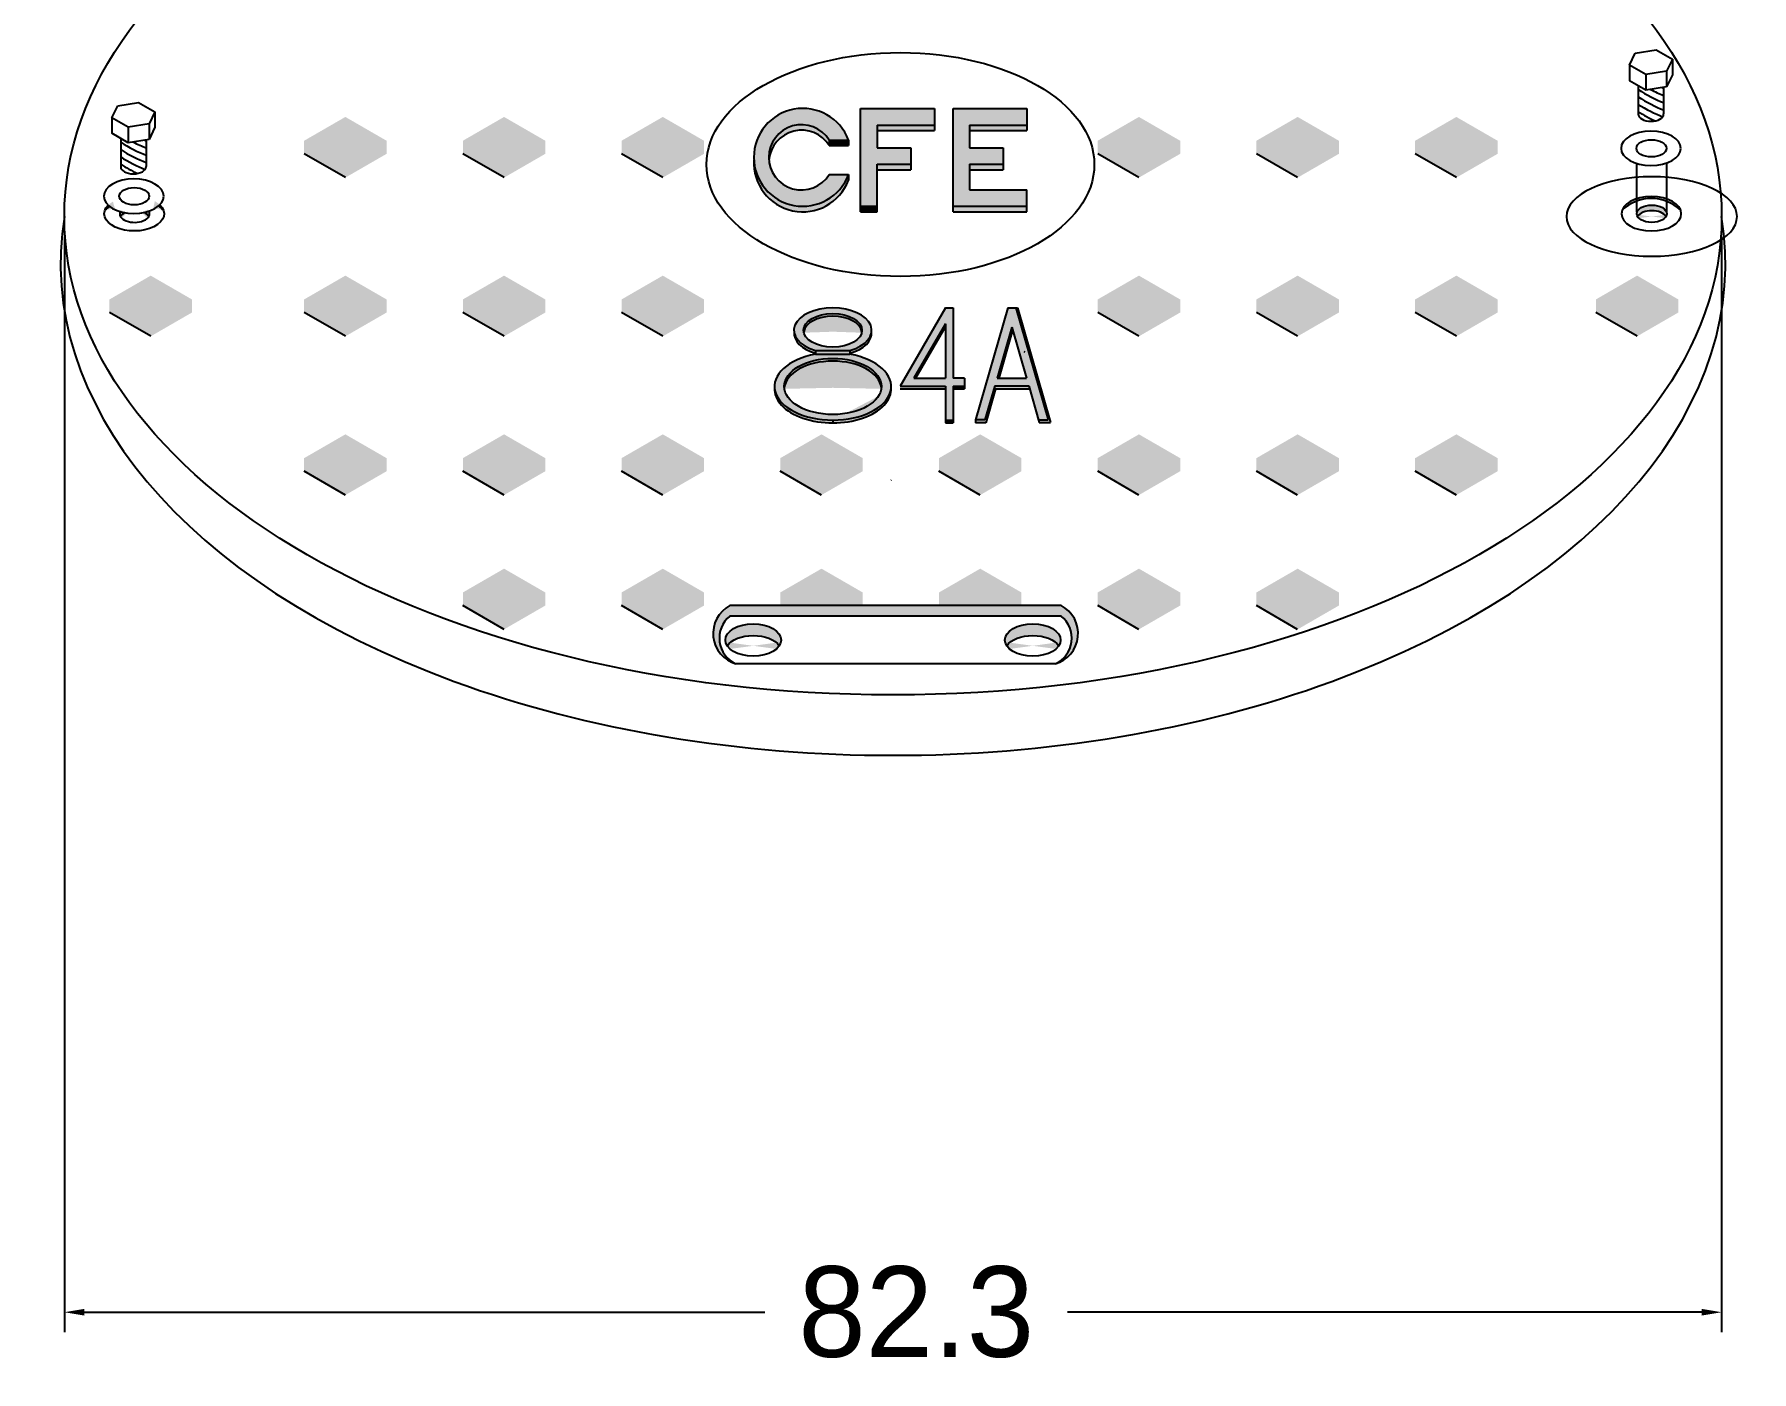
# Model space of a CAD drawing. Header units: centimetres. Extents: x 899 to 5239, y -57 to 4778.
# Drawn here: x 3089.9 to 3260.5, y 240.5 to 373.4 of the extents above; entities that cross this region are included whole.
import ezdxf

# ---------------------------------------------------------------- set-up
doc = ezdxf.new("R2010")
doc.units = ezdxf.units.CM
doc.header["$LTSCALE"] = 10
doc.header["$MEASUREMENT"] = 0
doc.layers.get('0').update_dxf_attribs({"linetype": 'CONTINUOUS'})
doc.layers.get('DEFPOINTS').update_dxf_attribs({"color": 2, "linetype": 'CONTINUOUS'})
for name, color, linetype in [('DIM', 7, 'CONTINUOUS'), ('HERRAJE', 13, 'CONTINUOUS'), ('TAPA', 120, 'CONTINUOUS')]:
    doc.layers.add(name, color=color, linetype=linetype)
doc.styles.get("Standard").update_dxf_attribs({"font": ''})
doc.styles.get('Standard').set_extended_font_data('Zurich Ex BT')
doc.dimstyles.get("Standard").update_dxf_attribs({"dimtxt": 9, "dimasz": 2, "dimexe": 2, "dimexo": 2, "dimgap": 0.09, "dimtad": 0, "dimtih": 1, "dimtoh": 1, "dimzin": 0, "dimdsep": 46, "dimtxsty": 'Standard', "dimcen": 0.09, "dimadec": 0, "dimazin": 0, "dimtfac": 1, "dimtofl": 0, "dimtmove": 0, "dimatfit": 3, "dimfxl": 0, "dimtolj": 1, "dimtzin": 0, "dimarcsym": 0})

# ---------------------------------------------------------------- blocks, each defined once
blk = doc.blocks.new('*D83')
at = {"layer": 'DEFPOINTS', "color": 0}
for p in [(3092.894419556597, 355.2764861454007), (3257.494419556603, 355.2764861454007), (3257.494419556603, 246.4505754302627)]:
    blk.add_point(p, dxfattribs=at)
at = {"layer": 'DIM', "color": 0, "lineweight": -2}
for p, q in [((3092.894419556597, 353.2764861454007), (3092.894419556597, 244.4505754302627)), ((3257.494419556603, 353.2764861454007), (3257.494419556603, 244.4505754302627)), ((3094.894419556597, 246.4505754302627), (3162.481303476212, 246.4505754302627)), ((3255.494419556603, 246.4505754302627), (3192.529100086382, 246.4505754302627))]:
    blk.add_line(p, q, dxfattribs=at)
at = {"layer": 'DIM', "color": 0}
for points in [[(3094.894419556597, 246.783908763596), (3094.894419556597, 246.1172420969293), (3092.894419556597, 246.4505754302627)], [(3255.494419556603, 246.783908763596), (3255.494419556603, 246.1172420969293), (3257.494419556603, 246.4505754302627)]]:
    blk.add_solid(points, dxfattribs=at)
at = {"layer": 'DIM', "color": 0, "insert": (3177.505201781297, 246.4505754302627), "char_height": 9, "attachment_point": 5}
blk.add_mtext('\\A1;82.3', dxfattribs=at)

msp = doc.modelspace()

# ---------------------------------------------------------------- hatches: boundary and pattern name
for color, points in [(254, [(3101.473966724899, 349.405322247515), (3097.378619216693, 347.0408722612256), (3101.473966724899, 344.6764222749352), (3105.569314233112, 347.0408722612256)]), (254, [(3249.096072864658, 349.405322247515), (3245.000725356444, 347.0408722612256), (3249.096072864658, 344.6764222749352), (3253.191420372864, 347.0408722612256)]), (251, [(3105.569314233112, 345.7420380714384), (3105.569314233112, 347.0408722612256), (3101.473966724899, 344.6764222749352), (3097.378619216693, 347.0408722612256), (3097.378619216693, 345.7420380714384), (3101.473966724899, 343.377588085149)]), (251, [(3253.191420372864, 345.7420380714384), (3253.191420372864, 347.0408722612256), (3249.096072864658, 344.6764222749352), (3245.000725356444, 347.0408722612256), (3245.000725356444, 345.7420380714384), (3249.096072864658, 343.377588085149)])]:
    msp.add_hatch(color=color).paths.add_polyline_path(points)
at = {"layer": 'HERRAJE'}
h = msp.add_hatch(color=256, dxfattribs=at)
edge = h.paths.add_edge_path()
edge.add_ellipse((3099.793866895733, 357.2945886658854), major_axis=(2.974698795180723, 0), ratio=0.5761924189114402, start_angle=211.2749822604524, end_angle=215.9546813826584, ccw=False)
edge.add_ellipse((3099.836348164344, 355.5565647163194), major_axis=(2.974698795180723, 0), ratio=0.5761924189114402, start_angle=-209.661243694615, end_angle=-191.8852201200423)
edge.add_arc((3099.836348164351, 352.8389263916461), 4.231114054015647, 125.39070841138701, 133.4705282560211, ccw=False)
edge = h.paths.add_edge_path()
edge.add_ellipse((3099.836348164344, 355.5565647163194), major_axis=(2.974698795180723, 0), ratio=0.5761924189114402, start_angle=11.88522012015077, end_angle=31.27498226044422)
edge.add_ellipse((3099.793866895733, 357.2945886658854), major_axis=(2.974698795180723, 0), ratio=0.5761924189114402, start_angle=325.3554482206719, end_angle=330.338756305376, ccw=False)
edge.add_arc((3099.836348164344, 352.8389263916397), 4.231114054015483, 46.52947174416403, 55.36420030617029, ccw=False)
edge = h.paths.add_edge_path()
edge.add_ellipse((3250.553455701182, 354.996407574482), major_axis=(-1.487349397590361, 0), ratio=0.5773502691896345, start_angle=199.0357227933354, end_angle=340.96427720666463, ccw=False)
edge.add_ellipse((3250.553455701182, 355.5565647163194), major_axis=(-1.487349397590361, 0), ratio=0.5773502691896345, start_angle=160.964277206664, end_angle=379.035722793336)
edge = h.paths.add_edge_path()
edge.add_line((3249.066106303592, 356.8147857892664), (3249.066106303592, 357.0539961110235))
edge.add_ellipse((3250.513472251926, 355.5565647163194), major_axis=(2.974698795180723, 0), ratio=0.5761924189114402, start_angle=119.1146529040448, end_angle=168.1147798798491)
edge.add_arc((3250.513472251926, 352.8389263916388), 4.231114054015589, 110.003454448365, 133.4705282558354, ccw=False)
edge = h.paths.add_edge_path()
edge.add_line((3252.040805098773, 356.7847571676639), (3252.040805098773, 357.027389661419))
edge.add_ellipse((3250.513472251926, 355.5565647163194), major_axis=(2.974698795180723, 0), ratio=0.5761924189114402, start_angle=59.10668218790732, end_angle=119.1146529040448)
edge.add_line((3249.066106303592, 357.0539961110235), (3249.066106303592, 356.8147857892664))
edge.add_arc((3250.513472251926, 352.8389263916388), 4.231114054015588, 68.83982013977487, 110.00345444836461, ccw=False)
edge = h.paths.add_edge_path()
edge.add_ellipse((3250.513472251926, 355.5565647163194), major_axis=(2.974698795180723, 0), ratio=0.5761924189114402, start_angle=11.88522012015301, end_angle=59.10668218790732)
edge.add_line((3252.040805098773, 357.027389661419), (3252.040805098773, 356.7847571676639))
edge.add_arc((3250.513472251926, 352.8389263916388), 4.231114054015589, 46.52947174416681, 68.83982013977612, ccw=False)
h = msp.add_hatch(color=256, dxfattribs=at)
edge = h.paths.add_edge_path()
edge.add_ellipse((3099.793866895733, 357.2945886658854), major_axis=(2.974698795180723, 0), ratio=0.5761924189114402, start_angle=242.83016333232268, end_angle=252.9813157308742, ccw=False)
edge.add_ellipse((3099.8763316136, 355.5565647163194), major_axis=(-1.487349397590361, 0), ratio=0.5773502691896345, start_angle=345.6277144453584, end_angle=379.035722793339)
edge.add_ellipse((3099.8763316136, 354.996407574482), major_axis=(-1.487349397590361, 0), ratio=0.5773502691896345, start_angle=309.85233253717655, end_angle=340.96427720666463, ccw=False)
edge = h.paths.add_edge_path()
edge.add_ellipse((3099.8763316136, 355.5565647163194), major_axis=(-1.487349397590361, 0), ratio=0.5773502691896345, start_angle=520.9642772066559, end_angle=557.4997252862372)
edge.add_ellipse((3099.793866895733, 357.2945886658854), major_axis=(2.974698795180723, 0), ratio=0.5761924189114402, start_angle=289.3903306923233, end_angle=300.3035578141799, ccw=False)
edge.add_ellipse((3099.8763316136, 354.996407574482), major_axis=(-1.487349397590361, 0), ratio=0.5773502691896345, start_angle=199.0357227933354, end_angle=232.5145590086448, ccw=False)
h = msp.add_hatch(color=256, dxfattribs=at)
h.paths.add_polyline_path([(3191.907552624482, 315.5890297452797, -0.5593674326243051), (3191.306652861848, 310.8381226756846, 0.6744790471970606), (3191.907552624482, 316.6339197132083), (3159.000600299708, 316.6339197132083, 0.674479047197585), (3159.601500062342, 310.8381226756837, -0.5593674326247162), (3159.000600299708, 315.5890297452797)])
edge = h.paths.add_edge_path(flags=17)
edge.add_ellipse((3161.312491845759, 312.0634148116906), major_axis=(2.769059356796541, -6.782239355899825e-16), ratio=0.5773502691897137, start_angle=21.122008512408172, end_angle=158.8779914875918, ccw=False)
edge.add_ellipse((3161.312491845759, 313.2156267348737), major_axis=(2.769059356796541, -6.782239355899825e-16), ratio=0.5773502691897137, start_angle=338.8779914872894, end_angle=561.1220085127106)
edge = h.paths.add_edge_path(flags=17)
edge.add_ellipse((3189.076347267442, 312.0634148116906), major_axis=(2.769059356796541, -6.782239355899825e-16), ratio=0.5773502691897137, start_angle=21.122008512408172, end_angle=158.8779914875918, ccw=False)
edge.add_ellipse((3189.076347267442, 313.2156267348737), major_axis=(2.769059356796541, -6.782239355899825e-16), ratio=0.5773502691897137, start_angle=338.8779914872894, end_angle=561.1220085127106)
at = {"layer": 'TAPA'}
for color, points in [(254, [(3120.804926759313, 365.1683221561125), (3116.7095792511, 362.8038721698231), (3120.804926759313, 360.4394221835328), (3124.900274267519, 362.8038721698231)]), (254, [(3136.567926667912, 365.1683221561125), (3132.472579159698, 362.8038721698231), (3136.567926667904, 360.4394221835328), (3140.663274176118, 362.8038721698231)]), (254, [(3152.33092657651, 365.1683221561125), (3148.235579068297, 362.8038721698231), (3152.33092657651, 360.4394221835328), (3156.426274084716, 362.8038721698231)]), (254, [(3176.957000578882, 361.5597482026651), (3176.957000578882, 362.1114531994672), (3173.624466141647, 362.1114531994663), (3173.624466141647, 363.8129365247823), (3173.624466141647, 364.3646415215835), (3179.323646243339, 364.3646415215835), (3179.323646243339, 365.4570174152495), (3179.323646243339, 366.0087224120498), (3171.98038525118, 366.0087224120498), (3171.98038525118, 356.3001406152125), (3173.624466141647, 356.3001406152116), (3173.624466141647, 359.9156673121988), (3173.624466141647, 360.4673723089991), (3176.957000578882, 360.4673723089991)]), (254, [(3182.801178121878, 364.3646415215835), (3188.50035822357, 364.3646415215835), (3188.50035822357, 365.4570174152495), (3188.500358223578, 366.0087224120498), (3181.157097231412, 366.0087224120498), (3181.157097231412, 356.3001406152125), (3188.50035822357, 356.3001406152134), (3188.50035822357, 357.3925165088785), (3188.500358223578, 357.9442215056788), (3182.801178121878, 357.9442215056797), (3182.801178121878, 359.9156673121988), (3182.801178121878, 360.4673723089991), (3186.133712559114, 360.4673723089991), (3186.133712559114, 361.5597482026651), (3186.133712559114, 362.1114531994654), (3182.801178121878, 362.1114531994654), (3182.801178121878, 363.8129365247823)]), (254, [(3199.619926302298, 365.1683221561125), (3195.524578794092, 362.8038721698231), (3199.619926302298, 360.4394221835328), (3203.715273810504, 362.8038721698231)]), (254, [(3215.382926210897, 365.1683221561125), (3211.287578702683, 362.8038721698231), (3215.382926210897, 360.4394221835328), (3219.47827371911, 362.8038721698231)]), (254, [(3231.145926119495, 365.1683221561125), (3227.050578611289, 362.8038721698231), (3231.145926119495, 360.4394221835328), (3235.241273627701, 362.8038721698231)]), (251, [(3179.323646243339, 364.3646415215835), (3173.624466141647, 364.3646415215835), (3173.624466141647, 363.8129365247823), (3179.323646243339, 363.8129365247823)]), (251, [(3188.50035822357, 364.3646415215835), (3182.801178121878, 364.3646415215835), (3182.801178121878, 363.8129365247823), (3188.50035822357, 363.8129365247823)]), (251, [(3124.900274267519, 361.5050379800368), (3124.900274267519, 362.8038721698231), (3120.804926759313, 360.4394221835328), (3116.7095792511, 362.8038721698231), (3116.7095792511, 361.5050379800368), (3120.804926759313, 359.1405879937474)]), (251, [(3140.663274176118, 361.5050379800368), (3140.663274176118, 362.8038721698231), (3136.567926667904, 360.4394221835328), (3132.472579159698, 362.8038721698231), (3132.472579159698, 361.5050379800368), (3136.567926667904, 359.1405879937474)]), (251, [(3156.426274084716, 361.5050379800368), (3156.426274084716, 362.8038721698231), (3152.33092657651, 360.4394221835328), (3148.235579068297, 362.8038721698231), (3148.235579068297, 361.5050379800368), (3152.33092657651, 359.1405879937474)]), (251, [(3170.771229544266, 362.3212314076236), (3170.771229544266, 362.8729364044239), (3168.862743163319, 362.8729364044239), (3168.862743163319, 362.3212314076236)]), (251, [(3203.715273810511, 361.5050379800368), (3203.715273810511, 362.8038721698231), (3199.619926302298, 360.4394221835328), (3195.524578794092, 362.8038721698231), (3195.524578794092, 361.5050379800368), (3199.619926302298, 359.1405879937474)]), (251, [(3219.47827371911, 361.5050379800368), (3219.47827371911, 362.8038721698231), (3215.382926210897, 360.4394221835328), (3211.287578702691, 362.8038721698231), (3211.287578702691, 361.5050379800368), (3215.382926210897, 359.1405879937474)]), (251, [(3235.241273627701, 361.5050379800368), (3235.241273627701, 362.8038721698231), (3231.145926119495, 360.4394221835328), (3227.050578611289, 362.8038721698231), (3227.050578611289, 361.5050379800368), (3231.145926119495, 359.1405879937474)]), (251, [(3176.957000578882, 360.4673723089991), (3173.624466141647, 360.467372309), (3173.624466141647, 359.9156673121988), (3176.957000578882, 359.9156673121988)]), (251, [(3186.133712559114, 360.4673723089991), (3182.801178121878, 360.4673723089991), (3182.801178121878, 359.9156673121979), (3186.133712559114, 359.9156673121979)]), (251, [(3173.624466141647, 356.3001406152125), (3171.98038525118, 356.3001406152125), (3171.98038525118, 355.7484356184113), (3173.624466141647, 355.7484356184113)]), (251, [(3188.50035822357, 356.3001406152125), (3181.157097231412, 356.3001406152125), (3181.157097231412, 355.7484356184113), (3188.50035822357, 355.7484356184123)]), (254, [(3120.804926759313, 349.405322247515), (3116.7095792511, 347.0408722612256), (3120.804926759313, 344.6764222749352), (3124.900274267519, 347.0408722612256)]), (254, [(3136.567926667912, 349.405322247515), (3132.472579159698, 347.0408722612256), (3136.567926667904, 344.6764222749352), (3140.663274176118, 347.0408722612256)]), (254, [(3152.33092657651, 349.405322247515), (3148.235579068297, 347.0408722612256), (3152.33092657651, 344.6764222749352), (3156.426274084716, 347.0408722612256)]), (254, [(3199.619926302298, 349.405322247515), (3195.524578794092, 347.0408722612256), (3199.619926302298, 344.6764222749352), (3203.715273810504, 347.0408722612256)]), (254, [(3215.382926210897, 349.405322247515), (3211.287578702683, 347.0408722612256), (3215.382926210897, 344.6764222749352), (3219.47827371911, 347.0408722612256)]), (254, [(3231.145926119495, 349.405322247515), (3227.050578611289, 347.0408722612256), (3231.145926119495, 344.6764222749352), (3235.241273627701, 347.0408722612256)]), (251, [(3124.900274267519, 345.7420380714384), (3124.900274267519, 347.0408722612256), (3120.804926759313, 344.6764222749352), (3116.7095792511, 347.0408722612256), (3116.7095792511, 345.7420380714384), (3120.804926759313, 343.377588085149)]), (251, [(3140.663274176118, 345.7420380714384), (3140.663274176118, 347.0408722612256), (3136.567926667904, 344.6764222749352), (3132.472579159698, 347.0408722612256), (3132.472579159698, 345.7420380714384), (3136.567926667904, 343.377588085149)]), (251, [(3156.426274084716, 345.7420380714384), (3156.426274084716, 347.0408722612256), (3152.33092657651, 344.6764222749352), (3148.235579068297, 347.0408722612256), (3148.235579068297, 345.7420380714384), (3152.33092657651, 343.377588085149)]), (251, [(3203.715273810511, 345.7420380714384), (3203.715273810511, 347.0408722612256), (3199.619926302298, 344.6764222749352), (3195.524578794092, 347.0408722612256), (3195.524578794092, 345.7420380714384), (3199.619926302298, 343.377588085149)]), (251, [(3219.47827371911, 345.7420380714384), (3219.47827371911, 347.0408722612256), (3215.382926210897, 344.6764222749352), (3211.287578702691, 347.0408722612256), (3211.287578702691, 345.7420380714384), (3215.382926210897, 343.377588085149)]), (251, [(3235.241273627701, 345.7420380714384), (3235.241273627701, 347.0408722612256), (3231.145926119495, 344.6764222749352), (3227.050578611289, 347.0408722612256), (3227.050578611289, 345.7420380714384), (3231.145926119495, 343.377588085149)]), (251, [(3180.392985910473, 344.3517945937256), (3180.392985910473, 344.6276470921248), (3178.793185129919, 341.8567108582092), (3178.912632765573, 341.7877477336087)]), (254, [(3170.921891164301, 341.5973552834148), (3170.921891164301, 341.974556526422), (3167.512292295663, 341.974556526422), (3167.512292295663, 341.5973552834148)]), (251, [(3178.912632765573, 341.7877477336087), (3178.793185129919, 341.8567108582092), (3177.273016106458, 339.2237008734928), (3177.432279620666, 339.2237008734928)]), (251, [(3180.392985910473, 338.4355508780636), (3175.907900270392, 338.4355508780636), (3175.907900270392, 338.1596983796626), (3180.392985910473, 338.1596983796626)]), (251, [(3181.181135905904, 338.4355508780627), (3181.181135905904, 338.1596983796626), (3182.295881409501, 338.1596983796626), (3182.295881409501, 338.4355508780627)]), (251, [(3181.181135905904, 335.0578229557732), (3180.392985910473, 335.0578229557732), (3180.392985910473, 334.7819704573731), (3181.181135905904, 334.7819704573731)]), (254, [(3120.804926759313, 333.6423223389165), (3116.7095792511, 331.2778723526271), (3120.804926759313, 328.9134223663377), (3124.900274267519, 331.2778723526271)]), (254, [(3136.567926667912, 333.6423223389165), (3132.472579159698, 331.2778723526271), (3136.567926667904, 328.9134223663377), (3140.663274176118, 331.2778723526271)]), (254, [(3152.33092657651, 333.6423223389165), (3148.235579068297, 331.2778723526271), (3152.33092657651, 328.9134223663377), (3156.426274084716, 331.2778723526271)]), (254, [(3168.093926485101, 333.6423223389165), (3163.998578976895, 331.2778723526271), (3168.093926485101, 328.9134223663377), (3172.189273993315, 331.2778723526271)]), (254, [(3183.856926393707, 333.6423223389165), (3179.761578885494, 331.2778723526271), (3183.856926393707, 328.9134223663377), (3187.952273901913, 331.2778723526271)]), (254, [(3199.619926302298, 333.6423223389165), (3195.524578794092, 331.2778723526271), (3199.619926302298, 328.9134223663377), (3203.715273810504, 331.2778723526271)]), (254, [(3215.382926210897, 333.6423223389165), (3211.287578702683, 331.2778723526271), (3215.382926210897, 328.9134223663377), (3219.47827371911, 331.2778723526271)]), (254, [(3231.145926119495, 333.6423223389165), (3227.050578611289, 331.2778723526271), (3231.145926119495, 328.9134223663377), (3235.241273627701, 331.2778723526271)]), (251, [(3124.900274267519, 329.9790381628409), (3124.900274267519, 331.2778723526271), (3120.804926759313, 328.9134223663377), (3116.7095792511, 331.2778723526271), (3116.7095792511, 329.9790381628409), (3120.804926759313, 327.6145881765515)]), (251, [(3140.663274176118, 329.9790381628409), (3140.663274176118, 331.2778723526271), (3136.567926667904, 328.9134223663377), (3132.472579159698, 331.2778723526271), (3132.472579159698, 329.9790381628409), (3136.567926667904, 327.6145881765515)]), (251, [(3156.426274084716, 329.9790381628409), (3156.426274084716, 331.2778723526271), (3152.33092657651, 328.9134223663377), (3148.235579068297, 331.2778723526271), (3148.235579068297, 329.9790381628409), (3152.33092657651, 327.6145881765515)]), (251, [(3172.189273993315, 329.9790381628409), (3172.189273993315, 331.2778723526271), (3168.093926485101, 328.9134223663377), (3163.998578976895, 331.2778723526271), (3163.998578976895, 329.9790381628409), (3168.093926485101, 327.6145881765515)]), (251, [(3187.952273901913, 329.9790381628409), (3187.952273901913, 331.2778723526271), (3183.856926393707, 328.9134223663377), (3179.761578885494, 331.2778723526271), (3179.761578885494, 329.9790381628409), (3183.8569263937, 327.6145881765515)]), (251, [(3203.715273810511, 329.9790381628409), (3203.715273810511, 331.2778723526271), (3199.619926302298, 328.9134223663377), (3195.524578794092, 331.2778723526271), (3195.524578794092, 329.9790381628409), (3199.619926302298, 327.6145881765515)]), (251, [(3219.47827371911, 329.9790381628409), (3219.47827371911, 331.2778723526271), (3215.382926210897, 328.9134223663377), (3211.287578702691, 331.2778723526271), (3211.287578702691, 329.9790381628409), (3215.382926210897, 327.6145881765515)]), (251, [(3235.241273627701, 329.9790381628409), (3235.241273627701, 331.2778723526271), (3231.145926119495, 328.9134223663377), (3227.050578611289, 331.2778723526271), (3227.050578611289, 329.9790381628409), (3231.145926119495, 327.6145881765515)]), (254, [(3136.567926667912, 320.3006107085548), (3132.472579159698, 317.9361607222654), (3136.567926667904, 315.5717107359751), (3140.663274176118, 317.9361607222654)]), (254, [(3152.33092657651, 320.3006107085548), (3148.235579068297, 317.9361607222654), (3152.33092657651, 315.5717107359751), (3156.426274084716, 317.9361607222654)]), (254, [(3166.254126568278, 316.6339197132083), (3169.933726401924, 316.6339197132083), (3172.189273993315, 317.9361607222654), (3168.093926485101, 320.3006107085548), (3163.998578976895, 317.9361607222654)]), (254, [(3182.017126476884, 316.6339197132083), (3185.696726310523, 316.6339197132083), (3187.952273901913, 317.9361607222654), (3183.856926393707, 320.3006107085548), (3179.761578885494, 317.9361607222654)]), (254, [(3199.619926302298, 320.3006107085548), (3195.524578794092, 317.9361607222654), (3199.619926302298, 315.5717107359751), (3203.715273810504, 317.9361607222654)]), (254, [(3215.382926210897, 320.3006107085548), (3211.287578702683, 317.9361607222654), (3215.382926210897, 315.5717107359751), (3219.47827371911, 317.9361607222654)]), (251, [(3140.663274176118, 316.6373265324792), (3140.663274176118, 317.9361607222654), (3136.567926667904, 315.571710735976), (3132.472579159698, 317.9361607222654), (3132.472579159698, 316.6373265324792), (3136.567926667904, 314.2728765461898)]), (251, [(3156.426274084716, 316.6373265324792), (3156.426274084716, 317.9361607222654), (3152.33092657651, 315.571710735976), (3148.235579068297, 317.9361607222654), (3148.235579068297, 316.6373265324792), (3152.33092657651, 314.2728765461898)]), (251, [(3203.715273810511, 316.6373265324792), (3203.715273810511, 317.9361607222654), (3199.619926302298, 315.571710735976), (3195.524578794092, 317.9361607222654), (3195.524578794092, 316.6373265324792), (3199.619926302298, 314.2728765461898)]), (251, [(3219.47827371911, 316.6373265324792), (3219.47827371911, 317.9361607222654), (3215.382926210897, 315.571710735976), (3211.287578702691, 317.9361607222654), (3211.287578702691, 316.6373265324792), (3215.382926210897, 314.2728765461898)])]:
    msp.add_hatch(color=color, dxfattribs=at).paths.add_polyline_path(points)
h = msp.add_hatch(color=254, dxfattribs=at)
edge = h.paths.add_edge_path()
edge.add_ellipse((3166.230225284676, 361.1551799484769), major_axis=(3.43303123547851, 3.43303123547851), ratio=1, start_angle=498.2571724141297, end_angle=654.2795335715167)
edge.add_line((3170.771229544266, 359.437423492529), (3168.862743163322, 359.4374234925281))
edge.add_ellipse((3166.109674540869, 361.1551799484769), major_axis=(2.294566852574675, 2.294566852574675), ratio=1, start_angle=499.8765007621529, end_angle=643.0382089889188, ccw=False)
edge.add_ellipse((3166.109674540869, 361.1551799484769), major_axis=(2.294566852574675, 2.294566852574675), ratio=1, start_angle=346.9617910110813, end_angle=499.8765007621529, ccw=False)
edge.add_line((3168.862743163319, 362.8729364044239), (3170.771229544262, 362.8729364044239))
edge.add_ellipse((3166.230225284676, 361.1551799484769), major_axis=(3.43303123547851, 3.43303123547851), ratio=1, start_angle=335.7204664284832, end_angle=498.2571724141297)
h = msp.add_hatch(color=252, dxfattribs=at)
edge = h.paths.add_edge_path()
edge.add_ellipse((3166.109674540869, 361.1551799484769), major_axis=(2.294566852574675, 2.294566852574675), ratio=1, start_angle=346.9617910110813, end_angle=499.8765007621528)
edge.add_ellipse((3166.109674540869, 360.6034749516757), major_axis=(2.294566852574675, 2.294566852574675), ratio=1, start_angle=346.9617910110813, end_angle=490.12349923052034, ccw=False)
edge.add_line((3168.862743163319, 362.3212314076227), (3168.862743163319, 362.8729364044248))
h = msp.add_hatch(color=251, dxfattribs=at)
edge = h.paths.add_edge_path()
edge.add_ellipse((3166.230225284676, 360.6034749516757), major_axis=(3.43303123547851, 3.43303123547851), ratio=1, start_angle=491.7428275885457, end_angle=654.2795335715167)
edge.add_line((3170.771229544266, 358.8857184957278), (3170.771229544266, 359.4374234925299))
edge.add_ellipse((3166.230225284676, 361.1551799484769), major_axis=(3.43303123547851, 3.43303123547851), ratio=1, start_angle=498.2571724141298, end_angle=654.2795335715167, ccw=False)
h = msp.add_hatch(color=254, dxfattribs=at)
edge = h.paths.add_edge_path()
edge.add_ellipse((3169.217091729978, 343.9747222575434), major_axis=(-3.861130659160219, 0), ratio=0.5773502691896101, start_angle=116.2014495886171, end_angle=423.798550411383)
edge.add_line((3167.512292295663, 341.974556526422), (3170.921891164297, 341.974556526422))
edge = h.paths.add_edge_path(flags=16)
edge.add_ellipse((3169.217091729978, 343.9747222575434), major_axis=(-2.895847994370164, 0), ratio=0.5773502691896345, start_angle=0, end_angle=360)
h = msp.add_hatch(color=251, dxfattribs=at)
edge = h.paths.add_edge_path()
edge.add_ellipse((3169.217091729978, 343.9747222575434), major_axis=(-2.895847994370164, 0), ratio=0.5773502691896345, start_angle=175.267961595896, end_angle=364.732038404104)
edge.add_ellipse((3169.217091729978, 343.6988697591432), major_axis=(-2.895847994370164, 0), ratio=0.5773502691896345, start_angle=184.732038406724, end_angle=355.267961593276, ccw=False)
h = msp.add_hatch(color=254, dxfattribs=at)
h.paths.add_polyline_path([(3181.181135905904, 345.9280945845849), (3181.181135905904, 346.203947082985), (3180.392985910473, 346.203947082985), (3175.907900270392, 338.4355508780636), (3180.392985910473, 338.4355508780627), (3180.392985910473, 335.0578229557732), (3181.181135905904, 335.0578229557732), (3181.181135905904, 338.1596983796626), (3181.181135905904, 338.4355508780636), (3182.295881409501, 338.4355508780636), (3182.295881409501, 338.9478483750927), (3182.295881409501, 339.2237008734928), (3181.181135905904, 339.2237008734928)])
h.paths.add_polyline_path([(3180.392985910473, 339.2237008734928), (3177.273016106458, 339.2237008734928), (3180.392985910473, 344.6276470921266)], flags=17)
h = msp.add_hatch(color=254, dxfattribs=at)
h.paths.add_polyline_path([(3187.381187046206, 346.203947082985), (3186.594600985391, 346.203947082985), (3183.383376839102, 335.0799403312431), (3184.328735630709, 335.0799403312431), (3185.301866859093, 338.4509657912386), (3188.673921172504, 338.4509657912386), (3189.647052400888, 335.0799403312431), (3190.592411192502, 335.0799403312431)])
h.paths.add_polyline_path([(3186.987894015799, 344.291535187941), (3188.446853335529, 339.2375518520503), (3185.528934696075, 339.2375518520503)], flags=16)
h = msp.add_hatch(color=251, dxfattribs=at)
h.paths.add_polyline_path([(3187.546624834734, 346.203947082985), (3187.381187046206, 346.203947082985), (3190.592411192502, 335.0799403312431), (3189.647052400888, 335.0799403312431), (3189.726526143834, 334.8046352099591), (3190.837322723976, 334.8046352099591)])
h.paths.add_polyline_path([(3187.07061291007, 344.0049885327144), (3186.987894015799, 344.291535187941), (3185.528934696075, 339.2375518520503), (3185.694372484603, 339.2375518520503)])
h.paths.add_polyline_path([(3185.301866859093, 338.4509657912376), (3184.328735630709, 335.0799403312431), (3183.383376839102, 335.0799403312431), (3183.383376839102, 334.7839470829849), (3184.408727528459, 334.7839470829849), (3185.387830904682, 338.1756606699537), (3188.753394915443, 338.1756606699537), (3188.673921172504, 338.4509657912386)])
h = msp.add_hatch(color=251, dxfattribs=at)
edge = h.paths.add_edge_path()
edge.add_ellipse((3169.217091729978, 343.9747222575434), major_axis=(-3.861130659160219, 0), ratio=0.5773502691896101, start_angle=363.54726089588917, end_angle=423.7985504113829, ccw=False)
edge.add_ellipse((3169.217091729978, 343.6988697591432), major_axis=(-3.861130659160219, 0), ratio=0.5773502691896101, start_angle=356.4527385596224, end_angle=423.798550411383)
edge.add_line((3167.512292295663, 341.698704028021), (3167.512292295663, 341.9745565264211))
h = msp.add_hatch(color=251, dxfattribs=at)
edge = h.paths.add_edge_path()
edge.add_ellipse((3169.217091729978, 343.6988697591432), major_axis=(-3.861130659160219, 0), ratio=0.5773502691896101, start_angle=116.2014495886171, end_angle=183.5472614403776)
edge.add_ellipse((3169.217091729978, 343.9747222575434), major_axis=(-3.861130659160219, 0), ratio=0.5773502691896101, start_angle=116.2014495886171, end_angle=176.4527391041109, ccw=False)
edge.add_line((3170.921891164301, 341.974556526422), (3170.921891164301, 341.698704028021))
h = msp.add_hatch(color=254, dxfattribs=at)
edge = h.paths.add_edge_path()
edge.add_line((3170.921891164301, 341.5973552834157), (3167.512292295666, 341.5973552834157))
edge.add_ellipse((3169.217091729978, 338.4016601939375), major_axis=(-5.791695988740328, 0), ratio=0.5773502691896345, start_angle=287.1187066488051, end_angle=612.8812933511949)
edge = h.paths.add_edge_path(flags=16)
edge.add_ellipse((3169.217091729978, 338.4016601939375), major_axis=(-4.826413323950273, 0), ratio=0.5773502691896245, start_angle=0, end_angle=360)
h = msp.add_hatch(color=251, dxfattribs=at)
edge = h.paths.add_edge_path()
edge.add_ellipse((3169.217091729978, 338.1258076955364), major_axis=(-4.826413323950273, 0), ratio=0.5773502691896245, start_angle=182.8371557063508, end_angle=357.1628442936492, ccw=False)
edge.add_ellipse((3169.217091729978, 338.4016601939375), major_axis=(-4.826413323950273, 0), ratio=0.5773502691896245, start_angle=177.1628442936457, end_angle=362.8371557063552)
h = msp.add_hatch(color=251, dxfattribs=at)
edge = h.paths.add_edge_path()
edge.add_line((3169.217091730138, 334.7819704573731), (3169.217091730036, 335.0578229557732))
edge.add_ellipse((3169.217091729978, 338.4016601939375), major_axis=(-5.791695988740328, 0), ratio=0.5773502691896345, start_angle=364.94616245491403, end_angle=450.00000000053467, ccw=False)
edge.add_line((3163.446963127911, 338.1133557590374), (3163.425395741241, 338.1258076955364))
edge.add_ellipse((3169.217091729978, 338.1258076955364), major_axis=(-5.791695988740328, 0), ratio=0.5773502691896345, start_angle=360, end_angle=450.0000000015485)
h = msp.add_hatch(color=251, dxfattribs=at)
edge = h.paths.add_edge_path()
edge.add_ellipse((3169.217091729978, 338.1258076955364), major_axis=(-5.791695988740328, 0), ratio=0.5773502691896345, start_angle=450.0000000015485, end_angle=539.9999999999952)
edge.add_line((3175.008787718722, 338.1258076955373), (3174.9817602876, 338.0789948116317))
edge.add_ellipse((3169.217091729978, 338.4016601939375), major_axis=(-5.791695988740328, 0), ratio=0.5773502691896345, start_angle=450.00000000053467, end_angle=534.4625965087338, ccw=False)
edge.add_line((3169.217091730036, 335.0578229557732), (3169.217091730138, 334.7819704573731))
h = msp.add_hatch(color=251, dxfattribs=at)
h.paths.add_polyline_path([(3164.004479760963, 316.6339197132083), (3166.254126568278, 316.6339197132083), (3163.998578976895, 317.9361607222654), (3163.998578976895, 316.6373265324792)])
h.paths.add_polyline_path([(3169.933726401924, 316.6339197132083), (3172.183373209246, 316.6339197132083), (3172.189273993315, 316.6373265324792), (3172.189273993315, 317.9361607222654)])
h = msp.add_hatch(color=251, dxfattribs=at)
h.paths.add_polyline_path([(3179.767479669562, 316.6339197132083), (3182.017126476884, 316.6339197132083), (3179.761578885494, 317.9361607222654), (3179.761578885494, 316.6373265324792)])
h.paths.add_polyline_path([(3185.696726310523, 316.6339197132083), (3187.946373117845, 316.6339197132083), (3187.952273901913, 316.6373265324792), (3187.952273901913, 317.9361607222654)])

# ---------------------------------------------------------------- linework, layer by layer
at = {"color": 251}
for p, q in [((3101.473966724899, 343.377588085149), (3097.378619216693, 345.7420380714384)), ((3249.096072864658, 343.377588085149), (3245.000725356444, 345.7420380714384))]:
    msp.add_line(p, q, dxfattribs=at)
at = {"layer": 'HERRAJE'}
for p, q in [((3248.915439309972, 371.5033319322629), (3250.991936648596, 371.8403148311436)), ((3250.991936648596, 371.8403148311436), (3252.615692469558, 370.9028389708155)), ((3248.331767807828, 370.3044656348366), (3248.915439309972, 371.5033319322629)), ((3249.95552362879, 369.3669897745085), (3248.331767807828, 370.3044656348366)), ((3248.331767807828, 370.3044656348366), (3248.331767807828, 368.7621576986594)), ((3252.615692469558, 370.9028389708155), (3252.032020967415, 369.7039726733892)), ((3252.615692469558, 370.9028389708155), (3252.615692469558, 369.3605310346384)), ((3249.95552362879, 367.8246818383313), (3248.331767807828, 368.7621576986594)), ((3252.032020967415, 369.7039726733892), (3249.95552362879, 369.3669897745085)), ((3249.95552362879, 369.3669897745085), (3249.95552362879, 367.8246818383313)), ((3252.032020967415, 369.7039726733892), (3252.032020967415, 368.161664737212)), ((3252.615692469558, 369.3605310346384), (3252.032020967415, 368.161664737212)), ((3249.214440982066, 368.2525461039077), (3249.214440982066, 365.4626258489016)), ((3252.032020967415, 368.161664737212), (3249.95552362879, 367.8246818383313)), ((3251.73301929532, 368.1131414627735), (3251.73301929532, 365.4626258489016)), ((3097.611412978023, 365.0828580117759), (3098.195084480166, 366.2817243092022)), ((3099.235168798977, 364.1453821514478), (3097.611412978023, 365.0828580117759)), ((3097.611412978023, 365.0828580117759), (3097.611412978023, 363.5405500755978)), ((3098.195084480166, 366.2817243092022), (3100.271581818791, 366.618707208082)), ((3100.271581818791, 366.618707208082), (3101.895337639745, 365.681231347754)), ((3101.895337639745, 365.681231347754), (3101.311666137602, 364.4823650503286)), ((3101.895337639745, 365.681231347754), (3101.895337639745, 364.1389234115768)), ((3099.235168798977, 362.6030742152707), (3097.611412978023, 363.5405500755978)), ((3101.311666137602, 364.4823650503286), (3099.235168798977, 364.1453821514478)), ((3099.235168798977, 364.1453821514478), (3099.235168798977, 362.6030742152707)), ((3101.311666137602, 364.4823650503286), (3101.311666137602, 362.9400571141514)), ((3101.895337639745, 364.1389234115768), (3101.311666137602, 362.9400571141514)), ((3098.49408615226, 363.030938480847), (3098.49408615226, 360.2410182258409)), ((3101.311666137602, 362.9400571141514), (3099.235168798977, 362.6030742152707)), ((3101.012664465507, 362.8915338397128), (3101.012664465507, 360.2410182258409)), ((3249.066106303592, 355.7171016840475), (3249.066106303592, 360.5380336704466)), ((3252.040805098773, 355.7171016840475), (3252.040805098773, 360.5919153763743)), ((3191.907552624482, 316.6339197132083), (3159.000600299708, 316.6339197132083)), ((3191.907552624482, 315.5890297452797), (3159.000600299708, 315.5890297452797)), ((3191.306652861848, 310.8381226756846), (3159.601500062342, 310.8381226756837))]:
    msp.add_line(p, q, dxfattribs=at)
for centre, start, end in [((3250.513472251926, 352.8389263916388), 46.52947174447991, 133.4705282555201), ((3099.836348164344, 352.8389263916388), 125.3907084112368, 133.4705282555201), ((3099.836348164344, 352.8389263916388), 46.52947174447991, 55.36420030615558)]:
    msp.add_arc(centre, 4.231114054015578, start, end, dxfattribs=at)
for centre, major_axis, ratio, start_param, end_param in [((3250.473730138689, 367.88245982429), (-2.723493395130478, 1.477964916239076), 0.2075274025673739, 1.205538635241804, 2.160347775900509), ((3250.440836261169, 367.1723291388744), (-2.723493395130478, 1.477964916239076), 0.2075274025673739, 1.219004953258356, 2.173908572633349), ((3250.506624016217, 368.5925905097056), (-2.723493395130478, 1.477964916239076), 0.2075274025673739, 1.65681924001709, 2.146881457883954), ((3250.539517893744, 369.3027211951212), (-2.723493395130478, 1.477964916239076), 0.2075274025673739, 2.078102750689478, 2.133505278061679), ((3250.407942383649, 366.4621984534588), (-2.723493395130478, 1.477964916239076), 0.2075274025673739, 1.232381133080634, 2.147488883875249), ((3250.375048506122, 365.7520677680441), (-2.723493395130478, 1.477964916239076), 0.2075274025673739, 1.245671307920155, 1.870530991963669), ((3250.473730138689, 365.4626258489016), (-1.25928915662653, 0), 0.57735026918961, 0, 3.141592653589793), ((3099.753375308884, 362.6608522012284), (-2.723493395130478, 1.477964916239076), 0.2075274025673739, 1.205538635241804, 2.160347775900509), ((3099.720481431356, 361.9507215158137), (-2.723493395130478, 1.477964916239076), 0.2075274025673739, 1.219004953258356, 2.173908572633349), ((3099.786269186411, 363.3709828866449), (-2.723493395130478, 1.477964916239076), 0.2075274025673739, 1.65681924001709, 2.146881457883954), ((3099.819163063931, 364.0811135720596), (-2.723493395130478, 1.477964916239076), 0.2075274025673739, 2.078102750689478, 2.133505278061679), ((3099.687587553836, 361.2405908303981), (-2.723493395130478, 1.477964916239076), 0.2075274025673739, 1.232381133080634, 2.147488883875249), ((3099.654693676309, 360.5304601449825), (-2.723493395130478, 1.477964916239076), 0.2075274025673739, 1.245671307920155, 1.870530991963669), ((3099.753375308884, 360.2410182258409), (-1.25928915662653, 0), 0.57735026918961, 0, 3.141592653589793), ((3099.8763316136, 355.5565647163194), (-1.487349397590361, 0), 0.5773502691896345, 6.03234160321427, 9.730205785208724), ((3099.8763316136, 354.9964075744829), (-1.487349397590361, 0), 0.5773502691896345, 5.407943397758086, 5.950949268938952), ((3099.8763316136, 354.9964075744829), (-1.487349397590361, 0), 0.5773502691896345, 3.473828691830427, 4.058144613523494), ((3250.553455701182, 354.9964075744829), (-1.487349397590361, 0), 0.5773502691896345, 3.473828691830427, 5.950949268938952)]:
    msp.add_ellipse(centre, major_axis=major_axis, ratio=ratio, start_param=start_param, end_param=end_param, dxfattribs=at)
at = {"layer": 'HERRAJE', "extrusion": (0, 0, -1)}
for centre in [(3250.472524050373, 362.0483638132946), (3099.793866895733, 357.2945886658854), (3250.513472251926, 355.5565647163194)]:
    msp.add_ellipse(centre, major_axis=(2.974698795180721, 0), ratio=0.5761924189114404, dxfattribs=at)
at = {"layer": 'HERRAJE'}
for centre in [(3250.512507499629, 362.0483638132946), (3099.833850344997, 357.2945886658854), (3250.553455701182, 355.5565647163194)]:
    msp.add_ellipse(centre, major_axis=(-1.487349397590361, 0), ratio=0.5773502691896345, dxfattribs=at)
at = {"layer": 'HERRAJE', "color": 251, "extrusion": (0, 0, -1)}
msp.add_ellipse((3250.553455701182, 355.2764861454016), major_axis=(8.470930689106567, 0), ratio=0.4662204774650688, start_param=-3.141592653589793, end_param=3.141592653589793, dxfattribs=at)
at = {"layer": 'HERRAJE', "extrusion": (0, 0, -1)}
msp.add_ellipse((3099.836348164344, 355.5565647163194), major_axis=(2.974698795180721, 0), ratio=0.5761924189114404, start_param=5.737333893232016, end_param=9.942464323476818, dxfattribs=at)
at = {"layer": 'TAPA', "color": 251}
for p, q in [((3171.98038525118, 356.3001406152125), (3171.98038525118, 366.0087224120498)), ((3171.98038525118, 366.0087224120498), (3179.323646243339, 366.0087224120498)), ((3171.98038525118, 355.7484356184113), (3171.98038525118, 365.4570174152495)), ((3179.323646243339, 366.0087224120498), (3179.323646243339, 364.3646415215835)), ((3179.323646243339, 365.4570174152495), (3179.323646243339, 363.8129365247823)), ((3181.157097231412, 356.3001406152125), (3181.157097231412, 366.0087224120498)), ((3181.157097231412, 366.0087224120498), (3188.500358223578, 366.0087224120498)), ((3181.157097231412, 355.7484356184113), (3181.157097231412, 365.4570174152495)), ((3188.50035822357, 366.0087224120498), (3188.50035822357, 364.3646415215835)), ((3188.50035822357, 365.4570174152495), (3188.50035822357, 363.8129365247823)), ((3173.624466141647, 364.3646415215835), (3179.323646243339, 364.3646415215835)), ((3173.624466141647, 364.3646415215835), (3173.624466141647, 362.1114531994663)), ((3173.624466141647, 363.8129365247823), (3179.323646243339, 363.8129365247823)), ((3173.624466141647, 363.8129365247823), (3173.624466141647, 362.1114531994663)), ((3182.801178121878, 364.3646415215835), (3188.50035822357, 364.3646415215835)), ((3182.801178121878, 364.3646415215835), (3182.801178121878, 362.1114531994654)), ((3182.801178121878, 363.8129365247823), (3188.50035822357, 363.8129365247823)), ((3182.801178121878, 363.8129365247823), (3182.801178121878, 362.1114531994654)), ((3168.862743163319, 362.8729364044239), (3170.771229544266, 362.8729364044239)), ((3168.862743163319, 362.8729364044239), (3168.862743163319, 362.3212314076227)), ((3168.862743163319, 362.3212314076236), (3170.771229544266, 362.3212314076236)), ((3170.771229544266, 362.8729364044239), (3170.771229544266, 362.3212314076236)), ((3173.624466141647, 362.1114531994663), (3176.957000578882, 362.1114531994663)), ((3176.957000578882, 362.1114531994663), (3176.957000578882, 360.4673723089991)), ((3182.801178121878, 362.1114531994654), (3186.133712559114, 362.1114531994663)), ((3186.133712559114, 362.1114531994663), (3186.133712559114, 360.4673723089991)), ((3120.804926759313, 359.1405879937465), (3116.7095792511, 361.5050379800368)), ((3136.567926667904, 359.1405879937465), (3132.472579159698, 361.5050379800368)), ((3152.33092657651, 359.1405879937465), (3148.235579068297, 361.5050379800368)), ((3173.624466141647, 356.3001406152125), (3173.624466141647, 360.4673723089991)), ((3173.624466141647, 360.4673723089991), (3176.957000578882, 360.4673723089991)), ((3173.624466141647, 355.7484356184113), (3173.624466141647, 359.9156673121988)), ((3173.624466141647, 359.9156673121988), (3176.957000578882, 359.9156673121988)), ((3176.957000578882, 361.5597482026651), (3176.957000578882, 359.9156673121988)), ((3182.801178121878, 360.4673723089991), (3186.133712559114, 360.4673723089991)), ((3182.801178121878, 360.4673723089991), (3182.801178121878, 357.9442215056797)), ((3182.801178121878, 359.9156673121988), (3186.133712559114, 359.9156673121988)), ((3182.801178121878, 359.9156673121988), (3182.801178121878, 357.9442215056797)), ((3186.133712559114, 361.5597482026651), (3186.133712559114, 359.9156673121988)), ((3199.619926302298, 359.1405879937465), (3195.524578794092, 361.5050379800368)), ((3215.382926210897, 359.1405879937465), (3211.287578702691, 361.5050379800368)), ((3231.145926119495, 359.1405879937465), (3227.050578611289, 361.5050379800368)), ((3168.862743163319, 359.437423492529), (3170.771229544266, 359.437423492529)), ((3170.771229544266, 359.437423492529), (3170.771229544266, 358.8857184957278)), ((3182.801178121878, 357.9442215056797), (3188.50035822357, 357.9442215056788)), ((3188.50035822357, 356.3001406152125), (3188.50035822357, 357.9442215056788)), ((3188.50035822357, 355.7484356184113), (3188.50035822357, 357.3925165088785)), ((3171.98038525118, 356.3001406152125), (3173.624466141647, 356.3001406152125)), ((3171.98038525118, 355.7484356184113), (3173.624466141647, 355.7484356184113)), ((3181.157097231412, 356.3001406152125), (3188.50035822357, 356.3001406152125)), ((3181.157097231412, 355.7484356184113), (3188.50035822357, 355.7484356184113)), ((3120.804926759313, 343.377588085149), (3116.7095792511, 345.7420380714384)), ((3136.567926667904, 343.377588085149), (3132.472579159698, 345.7420380714384)), ((3152.33092657651, 343.377588085149), (3148.235579068297, 345.7420380714384)), ((3199.619926302298, 343.377588085149), (3195.524578794092, 345.7420380714384)), ((3215.382926210897, 343.377588085149), (3211.287578702691, 345.7420380714384)), ((3231.145926119495, 343.377588085149), (3227.050578611289, 345.7420380714384)), ((3178.912632765573, 341.7877477336087), (3178.793185129919, 341.8567108582092)), ((3188.328409467646, 341.7965108460639), (3188.209198853238, 341.8653371263845)), ((3163.425395741241, 338.1258076955364), (3163.446963127911, 338.1133557590374)), ((3169.217091730036, 335.0578229557732), (3169.217091730138, 334.7819704573731)), ((3120.804926759313, 327.6145881765506), (3116.7095792511, 329.9790381628409)), ((3136.567926667904, 327.6145881765506), (3132.472579159698, 329.9790381628409)), ((3152.33092657651, 327.6145881765506), (3148.235579068297, 329.9790381628409)), ((3168.093926485101, 327.6145881765506), (3163.998578976895, 329.9790381628409)), ((3183.856926393707, 327.6145881765506), (3179.761578885494, 329.9790381628409)), ((3199.619926302298, 327.6145881765506), (3195.524578794092, 329.9790381628409)), ((3215.382926210897, 327.6145881765506), (3211.287578702691, 329.9790381628409)), ((3231.145926119495, 327.6145881765506), (3227.050578611289, 329.9790381628409)), ((3175.008787718722, 329.0986494923281), (3174.981760287596, 329.0518366084225)), ((3136.567926667904, 314.2728765461898), (3132.472579159698, 316.6373265324792)), ((3152.33092657651, 314.2728765461898), (3148.235579068297, 316.6373265324792)), ((3164.004479760963, 316.6339197132083), (3163.998578976895, 316.6373265324792)), ((3199.619926302298, 314.2728765461898), (3195.524578794092, 316.6373265324792)), ((3215.382926210897, 314.2728765461898), (3211.287578702691, 316.6373265324792))]:
    msp.add_line(p, q, dxfattribs=at)
at = {"layer": 'TAPA'}
for p, q in [((3180.392985910473, 346.203947082985), (3175.907900270392, 338.4355508780636)), ((3180.392985910473, 344.6276470921266), (3177.273016106458, 339.2237008734928)), ((3180.392985910473, 346.203947082985), (3181.181135905904, 346.203947082985)), ((3180.392985910473, 344.6276470921266), (3180.392985910473, 339.2237008734928)), ((3181.181135905904, 346.203947082985), (3181.181135905904, 339.2237008734928)), ((3181.181135905904, 345.9280945845849), (3181.181135905904, 339.2237008734928)), ((3186.594600985391, 346.203947082985), (3183.383376839102, 335.0799403312431)), ((3186.594600985391, 346.203947082985), (3187.546624834734, 346.203947082985)), ((3187.381187046206, 346.203947082985), (3190.592411192502, 335.0799403312431)), ((3187.546624834734, 346.203947082985), (3190.837322723976, 334.8046352099591)), ((3180.392985910473, 344.3517945937256), (3177.432279620666, 339.2237008734928)), ((3180.392985910473, 344.3517945937256), (3180.392985910473, 339.2237008734928)), ((3186.987894015799, 344.2915351879419), (3185.528934696075, 339.2375518520503)), ((3187.07061291007, 344.0049885327144), (3185.694372484603, 339.2375518520503)), ((3186.987894015799, 344.2915351879419), (3188.446853335529, 339.2375518520503)), ((3167.512292295663, 341.974556526422), (3167.512292295663, 341.5973552834157)), ((3170.921891164301, 341.974556526422), (3170.921891164301, 341.5973552834157)), ((3175.907900270392, 338.4355508780636), (3180.392985910473, 338.4355508780636)), ((3175.907900270392, 338.1596983796626), (3180.392985910473, 338.1596983796626)), ((3177.273016106458, 339.2237008734928), (3180.392985910473, 339.2237008734928)), ((3180.392985910473, 338.4355508780636), (3180.392985910473, 335.0578229557732)), ((3180.392985910473, 338.1596983796626), (3180.392985910473, 334.7819704573731)), ((3182.295881409501, 339.2237008734928), (3181.181135905904, 339.2237008734928)), ((3181.181135905904, 338.4355508780636), (3181.181135905904, 335.0578229557732)), ((3181.181135905904, 338.4355508780636), (3182.295881409501, 338.4355508780636)), ((3181.181135905904, 338.1596983796626), (3181.181135905904, 334.7819704573731)), ((3181.181135905904, 338.1596983796626), (3182.295881409501, 338.1596983796626)), ((3182.295881409501, 339.2237008734928), (3182.295881409501, 338.4355508780636)), ((3182.295881409501, 338.9478483750927), (3182.295881409501, 338.1596983796626)), ((3185.301866859093, 338.4509657912386), (3184.328735630709, 335.0799403312431)), ((3185.387830904682, 338.1756606699537), (3184.408727528459, 334.7839470829849)), ((3185.301866859093, 338.4509657912386), (3188.673921172504, 338.4509657912386)), ((3185.387830904682, 338.1756606699537), (3188.753394915443, 338.1756606699537)), ((3185.528934696075, 339.2375518520503), (3188.446853335529, 339.2375518520503)), ((3188.673921172504, 338.4509657912386), (3189.726526143834, 334.8046352099591)), ((3180.392985910473, 335.0578229557732), (3181.181135905904, 335.0578229557732)), ((3180.392985910473, 334.7819704573731), (3181.181135905904, 334.7819704573731)), ((3184.328735630709, 335.0799403312431), (3183.383376839102, 335.0799403312431)), ((3183.383376839102, 335.0799403312431), (3183.383376839102, 334.7839470829849)), ((3184.408727528459, 334.7839470829849), (3183.383376839102, 334.7839470829849)), ((3189.647052400888, 335.0799403312431), (3190.592411192502, 335.0799403312431)), ((3189.726526143834, 334.8046352099591), (3190.837322723976, 334.8046352099591))]:
    msp.add_line(p, q, dxfattribs=at)
at = {"layer": 'TAPA', "color": 252}
for p, q in [((3167.512292295663, 341.974556526422), (3170.921891164301, 341.974556526422)), ((3167.512292295663, 341.5973552834148), (3170.921891164301, 341.5973552834148))]:
    msp.add_line(p, q, dxfattribs=at)
at = {"layer": 'TAPA'}
for centre, radius, start, end in [((3160.472013740623, 313.8574249842031), 3.142289053271461, 117.9215151922757, 253.9168731199633), ((3160.760013655757, 313.3981074574249), 2.809924523695165, 128.7660981003403, 245.6510099800055), ((3190.43613918356, 313.857424984204), 3.142289053271461, 286.0831268800363, 62.07848480772431), ((3190.148139268434, 313.3981074574249), 2.809924523695165, 294.3489900199946, 51.23390189965966)]:
    msp.add_arc(centre, radius, start, end, dxfattribs=at)
for centre, major_axis, ratio in [((3175.1944195566, 355.2764861454016), (-82.30000000000005, 0), 0.5773502691896243), ((3175.929191067092, 360.4395339592866), (-19.2549427653811, 0), 0.5773502691896253), ((3169.217091729978, 343.9747222575434), (-2.895847994370164, 0), 0.5773502691896345), ((3169.217091729978, 338.4016601939366), (-4.826413323950273, 0), 0.5773502691896245), ((3161.312491845759, 313.2156267348737), (2.769059356796541, -6.782239355899825e-16), 0.5773502691897137), ((3189.076347267442, 313.2156267348737), (2.769059356796541, -6.782239355899825e-16), 0.5773502691897137)]:
    msp.add_ellipse(centre, major_axis=major_axis, ratio=ratio, dxfattribs=at)
at = {"layer": 'TAPA', "color": 251}
for centre, major_axis, start_param, end_param in [((3166.230225284676, 361.1551799484769), (3.433031235478508, 3.433031235478508), 5.85942750550812, 11.41933208923574), ((3166.109674540869, 361.1551799484769), (2.294566852574673, 2.294566852574673), 6.055625631759834, 11.22313396298403), ((3166.109674540869, 360.6034749516757), (2.294566852574673, 2.294566852574673), 6.055625631759834, 8.554268802968473), ((3166.230225284676, 360.6034749516757), (3.433031235478508, 3.433031235478508), 8.58253141448693, 11.41933208923574)]:
    msp.add_ellipse(centre, major_axis=major_axis, ratio=1, start_param=start_param, end_param=end_param, dxfattribs=at)
at = {"layer": 'TAPA'}
for centre, major_axis, ratio, start_param, end_param in [((3175.1944195566, 350.6421641722736), (-82.67238412858254, 4.177613727413054e-14), 0.5912688462588832, -0.09494967885780503, 3.236542332447599), ((3169.217091729978, 343.9747222575434), (-3.861130659160219, 0), 0.5773502691896101, 2.028097890911578, 7.396680069857801), ((3169.217091729978, 343.6988697591423), (-2.895847994370164, 0), 0.5773502691896345, 3.224182304117953, 6.200595656651426), ((3169.217091729978, 343.6988697591423), (-3.861130659160219, 0), 0.5773502691896101, 6.22127391561596, 7.396680069857801), ((3169.217091729978, 343.6988697591423), (-3.861130659160219, 0), 0.5773502691896101, 2.028097890911578, 3.203504045153419), ((3169.217091729978, 338.4016601939366), (-5.791695988740328, 0), 0.5773502691896345, 5.011166775089383, 10.69679649285958), ((3169.217091729978, 338.1258076955364), (-4.826413323950273, 0), 0.5773502691896245, 3.19111036205736, 6.233667598712019), ((3169.217091729978, 338.1258076955364), (-5.791695988740328, 0), 0.5773502691896345, 6.241925706192638, 9.46603756175088)]:
    msp.add_ellipse(centre, major_axis=major_axis, ratio=ratio, start_param=start_param, end_param=end_param, dxfattribs=at)
at = {"layer": 'TAPA', "extrusion": (0, 0, -1)}
for centre in [(3161.312491845759, 312.0634148116906), (3189.076347267442, 312.0634148116906)]:
    msp.add_ellipse(centre, major_axis=(2.769059356796541, -6.782239355899825e-16), ratio=0.5773502691897137, start_param=3.510241246765586, end_param=5.914536714003793, dxfattribs=at)

# ---------------------------------------------------------------- dimensions: what is measured, and where the dimension line sits
at = {"layer": 'DIM'}
dim = msp.add_linear_dim(base=(3257.494419556603, 246.4505754302627), p1=(3092.894419556597, 355.2764861454007), p2=(3257.494419556603, 355.2764861454007), text='82.3', dimstyle='Standard', override={"dimgap": 0.09, "dimtol": 1, "dimlim": 0, "dimtm": 2, "dimtfac": 1, "dimtdec": 1}, dxfattribs=at)
dim.commit()
dim.dimension.update_dxf_attribs({"geometry": '*D83', "text_midpoint": (3177.505201781297, 246.4505754302627), "dimtype": 160})

doc.saveas('drawing.dxf')
